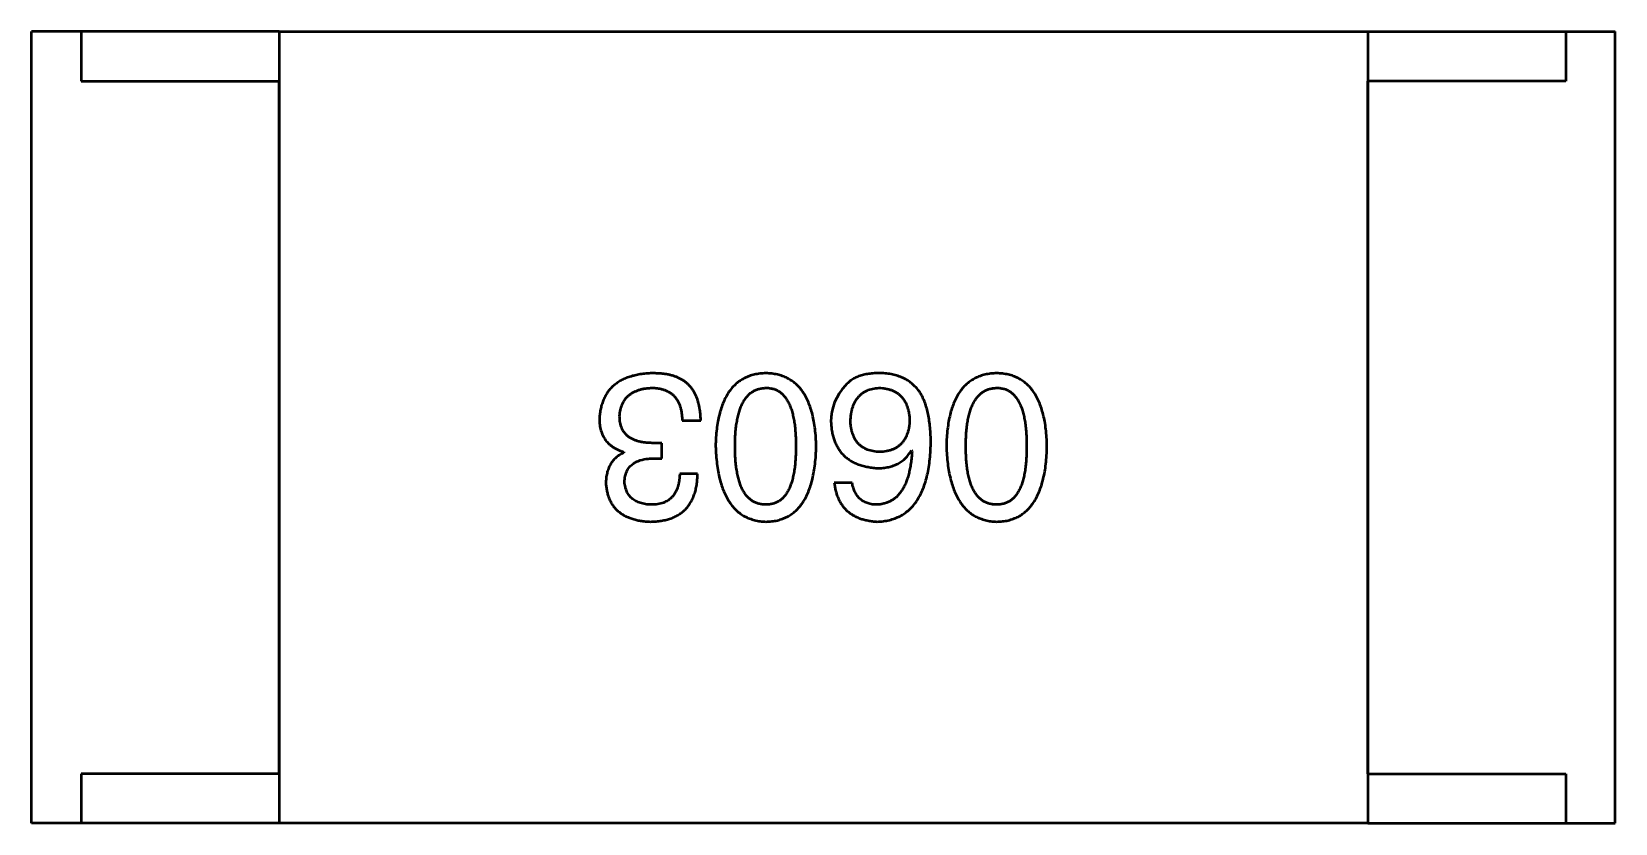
# Model space of a CAD drawing. Header units: millimetres. Extents: x 37 to 347, y 164 to 266.
# Drawn here: x 302.462 to 304.062, y 210.95 to 211.75 of the extents above; entities that cross this region are included whole.
import ezdxf

# ---------------------------------------------------------------- set-up
doc = ezdxf.new("R2010")
doc.units = ezdxf.units.MM
doc.header["$LTSCALE"] = 0.75
doc.layers.add('Visible', color=7, linetype='Continuous', lineweight=50)

msp = doc.modelspace()

# ---------------------------------------------------------------- linework, layer by layer
at = {"layer": 'Visible'}
for p, q in [((302.512, 211.7501), (302.462, 211.7501)), ((302.462, 210.9501), (302.462, 211.7501)), ((302.512, 211.7501), (302.512, 211.7001)), ((302.712, 211.7501), (302.512, 211.7501)), ((302.712, 211.7501), (303.812, 211.7501)), ((302.712, 211.7501), (302.712, 210.9501)), ((303.812, 211.7501), (304.012, 211.7501)), ((303.812, 211.7501), (303.812, 210.9501)), ((304.012, 211.7501), (304.012, 211.7001)), ((304.012, 211.7501), (304.062, 211.7501)), ((304.062, 210.9501), (304.062, 211.7501)), ((302.512, 211.7001), (302.712, 211.7001)), ((302.712, 211.0001), (302.712, 211.7001)), ((304.012, 211.7001), (303.812, 211.7001)), ((303.812, 211.0001), (303.812, 211.7001)), ((303.1192, 211.3573), (303.1381, 211.3573)), ((303.0988, 211.3344), (303.0897, 211.3344)), ((303.0988, 211.3188), (303.0988, 211.3344)), ((303.0602, 211.3254), (303.0602, 211.3246)), ((303.0889, 211.3188), (303.0988, 211.3188)), ((303.3508, 211.327), (303.3516, 211.3262)), ((303.1348, 211.3032), (303.1168, 211.3032)), ((303.2909, 211.2942), (303.2729, 211.2942)), ((302.512, 211.0001), (302.512, 210.9501)), ((302.712, 211.0001), (302.512, 211.0001)), ((303.812, 211.0001), (304.012, 211.0001)), ((304.012, 211.0001), (304.012, 210.9501)), ((302.512, 210.9501), (302.462, 210.9501)), ((302.712, 210.9501), (302.512, 210.9501)), ((303.812, 210.9501), (302.712, 210.9501)), ((303.812, 210.9501), (304.012, 210.9501)), ((304.012, 210.9501), (304.062, 210.9501))]:
    msp.add_line(p, q, dxfattribs=at)
msp.add_arc((303.3215, 211.3563), 0.0519, 135.691, 180.7052, dxfattribs=at)
for points, knots in [([(303.0889, 211.4049), (303.0869, 211.4048), (303.0829, 211.4046), (303.0771, 211.4039), (303.0716, 211.4028), (303.0666, 211.4015), (303.0619, 211.3998), (303.0576, 211.3977), (303.0537, 211.3954), (303.0501, 211.3927), (303.047, 211.3896), (303.0442, 211.3862), (303.0418, 211.3825), (303.0398, 211.3784), (303.0382, 211.374), (303.0369, 211.3693), (303.036, 211.3643), (303.0358, 211.3608), (303.0356, 211.359)], [0, 0, 0, 0, 0.078078, 0.151942, 0.221594, 0.28726, 0.350176, 0.409768, 0.467648, 0.523784, 0.578904, 0.634014, 0.689819, 0.746826, 0.805875, 0.867063, 0.931764, 1, 1, 1, 1]), ([(303.116, 211.4), (303.1151, 211.4004), (303.1134, 211.4012), (303.1105, 211.4022), (303.1075, 211.403), (303.1042, 211.4037), (303.1007, 211.4042), (303.097, 211.4046), (303.093, 211.4048), (303.0903, 211.4049), (303.0889, 211.4049)], [0, 0, 0, 0, 0.101955, 0.208983, 0.322698, 0.44339, 0.570851, 0.70629, 0.84885, 1, 1, 1, 1]), ([(303.1381, 211.3573), (303.138, 211.3587), (303.1379, 211.3613), (303.1376, 211.3651), (303.1371, 211.3688), (303.1364, 211.3723), (303.1356, 211.3756), (303.1347, 211.3787), (303.1335, 211.3816), (303.1322, 211.3844), (303.1307, 211.387), (303.1291, 211.3894), (303.1273, 211.3916), (303.1254, 211.3936), (303.1233, 211.3955), (303.121, 211.3972), (303.1186, 211.3987), (303.1168, 211.3995), (303.116, 211.4)], [0, 0, 0, 0, 0.078937, 0.154495, 0.226898, 0.296844, 0.363348, 0.427781, 0.48946, 0.549586, 0.607902, 0.664733, 0.720805, 0.776157, 0.831175, 0.886736, 0.943094, 1, 1, 1, 1]), ([(303.2039, 211.4049), (303.2019, 211.4048), (303.198, 211.4046), (303.1924, 211.4037), (303.1871, 211.4021), (303.1822, 211.4001), (303.1777, 211.3974), (303.1735, 211.3942), (303.1698, 211.3904), (303.1664, 211.386), (303.1634, 211.3811), (303.1608, 211.3756), (303.1586, 211.3696), (303.1567, 211.363), (303.1552, 211.3558), (303.1541, 211.3481), (303.1533, 211.3398), (303.1531, 211.3341), (303.153, 211.3311)], [0, 0, 0, 0, 0.059134, 0.115603, 0.169236, 0.221572, 0.273254, 0.32474, 0.377319, 0.431815, 0.488555, 0.548609, 0.612242, 0.680182, 0.75251, 0.829782, 0.91231, 1, 1, 1, 1]), ([(303.2547, 211.3311), (303.2546, 211.3341), (303.2544, 211.3398), (303.2536, 211.3481), (303.2525, 211.3558), (303.251, 211.363), (303.2491, 211.3696), (303.2469, 211.3756), (303.2443, 211.3811), (303.2413, 211.386), (303.2379, 211.3904), (303.2342, 211.3942), (303.23, 211.3974), (303.2255, 211.4001), (303.2206, 211.4021), (303.2154, 211.4037), (303.2097, 211.4046), (303.2058, 211.4048), (303.2039, 211.4049)], [0, 0, 0, 0, 0.087693, 0.170223, 0.247496, 0.319826, 0.387768, 0.451403, 0.511459, 0.568358, 0.622671, 0.675251, 0.726739, 0.778422, 0.830759, 0.884394, 0.940865, 1, 1, 1, 1]), ([(303.3212, 211.4049), (303.3191, 211.4049), (303.3151, 211.405), (303.3092, 211.4045), (303.3039, 211.4037), (303.299, 211.4023), (303.2946, 211.4006), (303.2907, 211.3984), (303.2872, 211.3958), (303.2853, 211.3936), (303.2844, 211.3926)], [0, 0, 0, 0, 0.156782, 0.301945, 0.436395, 0.561474, 0.678489, 0.78853, 0.894967, 1, 1, 1, 1]), ([(303.3598, 211.3852), (303.3587, 211.3867), (303.3565, 211.3897), (303.3525, 211.3936), (303.3483, 211.3969), (303.3436, 211.3997), (303.3386, 211.4019), (303.3331, 211.4034), (303.3273, 211.4045), (303.3233, 211.4048), (303.3212, 211.4049)], [0, 0, 0, 0, 0.125033, 0.246266, 0.36603, 0.485265, 0.606781, 0.732144, 0.862551, 1, 1, 1, 1]), ([(303.437, 211.4049), (303.435, 211.4048), (303.4311, 211.4046), (303.4255, 211.4037), (303.4203, 211.4021), (303.4154, 211.4001), (303.4108, 211.3974), (303.4067, 211.3942), (303.4029, 211.3904), (303.3996, 211.386), (303.3966, 211.3811), (303.394, 211.3756), (303.3917, 211.3696), (303.3899, 211.363), (303.3883, 211.3558), (303.3873, 211.3481), (303.3865, 211.3398), (303.3863, 211.3341), (303.3862, 211.3311)], [0, 0, 0, 0, 0.059134, 0.115603, 0.169236, 0.221572, 0.273254, 0.32474, 0.377319, 0.431815, 0.488555, 0.548609, 0.612242, 0.680182, 0.75251, 0.829782, 0.91231, 1, 1, 1, 1]), ([(303.4878, 211.3311), (303.4877, 211.3341), (303.4875, 211.3398), (303.4868, 211.3481), (303.4857, 211.3558), (303.4841, 211.363), (303.4823, 211.3696), (303.48, 211.3756), (303.4774, 211.3811), (303.4744, 211.386), (303.4711, 211.3904), (303.4673, 211.3942), (303.4632, 211.3974), (303.4587, 211.4001), (303.4538, 211.4021), (303.4485, 211.4037), (303.4429, 211.4046), (303.439, 211.4048), (303.437, 211.4049)], [0, 0, 0, 0, 0.087693, 0.170223, 0.247496, 0.319826, 0.387768, 0.451403, 0.511459, 0.568358, 0.622671, 0.675251, 0.726739, 0.778422, 0.830759, 0.884394, 0.940865, 1, 1, 1, 1]), ([(303.0561, 211.3614), (303.0562, 211.3625), (303.0564, 211.3647), (303.0569, 211.3678), (303.0577, 211.3707), (303.0587, 211.3734), (303.0599, 211.3759), (303.0613, 211.3782), (303.063, 211.3803), (303.0649, 211.3822), (303.067, 211.3839), (303.0694, 211.3854), (303.072, 211.3867), (303.0748, 211.3878), (303.0778, 211.3887), (303.081, 211.3894), (303.0845, 211.3899), (303.0869, 211.39), (303.0881, 211.3901)], [0, 0, 0, 0, 0.068514, 0.133941, 0.195994, 0.255362, 0.312994, 0.369441, 0.424687, 0.480522, 0.537148, 0.594801, 0.654411, 0.716817, 0.781981, 0.850498, 0.923306, 1, 1, 1, 1]), ([(303.0881, 211.3901), (303.0893, 211.3901), (303.0917, 211.3901), (303.0952, 211.3897), (303.0984, 211.389), (303.1014, 211.3881), (303.1042, 211.387), (303.1067, 211.3856), (303.109, 211.3839), (303.1111, 211.382), (303.1129, 211.3798), (303.1145, 211.3773), (303.1159, 211.3746), (303.1171, 211.3716), (303.118, 211.3684), (303.1186, 211.365), (303.1191, 211.3612), (303.1192, 211.3587), (303.1192, 211.3573)], [0, 0, 0, 0, 0.071272, 0.13882, 0.201858, 0.262757, 0.320043, 0.376709, 0.431462, 0.486034, 0.541209, 0.597703, 0.65589, 0.717768, 0.782056, 0.850407, 0.92277, 1, 1, 1, 1]), ([(303.1727, 211.3311), (303.1727, 211.3335), (303.1728, 211.338), (303.1731, 211.3446), (303.1737, 211.3508), (303.1746, 211.3565), (303.1757, 211.3618), (303.177, 211.3666), (303.1785, 211.371), (303.1804, 211.3749), (303.1825, 211.3784), (303.1848, 211.3815), (303.1873, 211.3841), (303.1902, 211.3862), (303.1932, 211.3879), (303.1966, 211.3891), (303.2001, 211.3899), (303.2026, 211.39), (303.2039, 211.3901)], [0, 0, 0, 0, 0.094834, 0.184067, 0.267029, 0.344713, 0.417334, 0.484367, 0.546941, 0.604717, 0.65953, 0.710539, 0.759381, 0.806382, 0.853027, 0.900623, 0.949121, 1, 1, 1, 1]), ([(303.2039, 211.3901), (303.2051, 211.3901), (303.2075, 211.39), (303.211, 211.3893), (303.2142, 211.3882), (303.2172, 211.3865), (303.2199, 211.3844), (303.2225, 211.3818), (303.2247, 211.3788), (303.2267, 211.3753), (303.2285, 211.3714), (303.23, 211.367), (303.2313, 211.3621), (303.2324, 211.3568), (303.2332, 211.351), (303.2337, 211.3448), (303.2341, 211.3381), (303.2342, 211.3335), (303.2342, 211.3311)], [0, 0, 0, 0, 0.049766, 0.097012, 0.143225, 0.188786, 0.235079, 0.282962, 0.333687, 0.387747, 0.445963, 0.508657, 0.576545, 0.649868, 0.72822, 0.812712, 0.903543, 1, 1, 1, 1]), ([(303.2893, 211.3565), (303.2894, 211.3578), (303.2895, 211.3603), (303.2901, 211.364), (303.2907, 211.3674), (303.2916, 211.3706), (303.2927, 211.3735), (303.294, 211.3762), (303.2955, 211.3787), (303.2972, 211.3809), (303.2991, 211.3829), (303.3012, 211.3847), (303.3035, 211.3862), (303.306, 211.3875), (303.3087, 211.3885), (303.3116, 211.3893), (303.3147, 211.3898), (303.3169, 211.39), (303.318, 211.3901)], [0, 0, 0, 0, 0.078863, 0.153308, 0.223539, 0.289857, 0.35341, 0.413572, 0.471721, 0.528235, 0.584279, 0.638781, 0.69466, 0.751251, 0.809198, 0.869697, 0.933318, 1, 1, 1, 1]), ([(303.318, 211.3901), (303.3192, 211.3901), (303.3215, 211.39), (303.3249, 211.3895), (303.328, 211.3888), (303.331, 211.3878), (303.3337, 211.3866), (303.3362, 211.3852), (303.3385, 211.3835), (303.3405, 211.3815), (303.3424, 211.3794), (303.344, 211.3769), (303.3455, 211.3743), (303.3466, 211.3713), (303.3476, 211.3682), (303.3483, 211.3648), (303.3489, 211.3612), (303.349, 211.3586), (303.3491, 211.3573)], [0, 0, 0, 0, 0.070403, 0.137196, 0.200053, 0.260887, 0.31876, 0.37535, 0.430743, 0.485927, 0.541678, 0.598832, 0.657726, 0.719441, 0.783504, 0.851852, 0.923533, 1, 1, 1, 1]), ([(303.3704, 211.3344), (303.3704, 211.337), (303.3704, 211.3422), (303.3698, 211.3497), (303.369, 211.3568), (303.3678, 211.3634), (303.3664, 211.3695), (303.3646, 211.3752), (303.3624, 211.3804), (303.3606, 211.3836), (303.3598, 211.3852)], [0, 0, 0, 0, 0.151498, 0.29521, 0.430242, 0.557137, 0.677306, 0.790845, 0.898111, 1, 1, 1, 1]), ([(303.4059, 211.3311), (303.4059, 211.3335), (303.4059, 211.338), (303.4063, 211.3446), (303.4069, 211.3508), (303.4077, 211.3565), (303.4088, 211.3618), (303.4101, 211.3666), (303.4117, 211.371), (303.4135, 211.3749), (303.4156, 211.3784), (303.4179, 211.3815), (303.4205, 211.3841), (303.4233, 211.3862), (303.4264, 211.3879), (303.4297, 211.3891), (303.4333, 211.3899), (303.4357, 211.39), (303.437, 211.3901)], [0, 0, 0, 0, 0.094834, 0.184067, 0.267029, 0.344713, 0.417334, 0.484367, 0.546941, 0.604717, 0.65953, 0.710539, 0.759381, 0.806382, 0.853027, 0.900623, 0.949121, 1, 1, 1, 1]), ([(303.437, 211.3901), (303.4382, 211.3901), (303.4406, 211.39), (303.4441, 211.3893), (303.4474, 211.3882), (303.4503, 211.3865), (303.4531, 211.3844), (303.4556, 211.3818), (303.4578, 211.3788), (303.4598, 211.3753), (303.4616, 211.3714), (303.4632, 211.367), (303.4644, 211.3621), (303.4655, 211.3568), (303.4663, 211.351), (303.4669, 211.3448), (303.4673, 211.3381), (303.4673, 211.3335), (303.4673, 211.3311)], [0, 0, 0, 0, 0.049766, 0.097012, 0.143225, 0.188786, 0.235079, 0.282962, 0.333687, 0.387747, 0.445963, 0.508657, 0.576545, 0.649868, 0.72822, 0.812712, 0.903543, 1, 1, 1, 1]), ([(303.0897, 211.3344), (303.0884, 211.3344), (303.0858, 211.3344), (303.0819, 211.3348), (303.0784, 211.3353), (303.0751, 211.336), (303.072, 211.337), (303.0693, 211.3381), (303.0668, 211.3395), (303.0645, 211.3411), (303.0625, 211.3429), (303.0608, 211.3449), (303.0593, 211.3472), (303.0582, 211.3496), (303.0573, 211.3523), (303.0566, 211.3551), (303.0562, 211.3582), (303.0561, 211.3603), (303.0561, 211.3614)], [0, 0, 0, 0, 0.082495, 0.159728, 0.232496, 0.300725, 0.365163, 0.425859, 0.483728, 0.538892, 0.592921, 0.646195, 0.699968, 0.754746, 0.811387, 0.870806, 0.933482, 1, 1, 1, 1]), ([(303.0356, 211.359), (303.0357, 211.3579), (303.0357, 211.3558), (303.036, 211.3528), (303.0364, 211.3498), (303.0372, 211.3471), (303.038, 211.3444), (303.039, 211.342), (303.0403, 211.3396), (303.0417, 211.3374), (303.0434, 211.3354), (303.0452, 211.3335), (303.0473, 211.3318), (303.0495, 211.3302), (303.0519, 211.3288), (303.0545, 211.3274), (303.0573, 211.3263), (303.0592, 211.3257), (303.0602, 211.3254)], [0, 0, 0, 0, 0.071215, 0.138707, 0.20396, 0.266995, 0.327734, 0.387609, 0.445602, 0.503345, 0.561136, 0.618597, 0.677672, 0.738255, 0.799989, 0.863961, 0.930555, 1, 1, 1, 1]), ([(303.2696, 211.3557), (303.2697, 211.3539), (303.2699, 211.3505), (303.2706, 211.3455), (303.2717, 211.3409), (303.273, 211.3365), (303.2748, 211.3325), (303.2769, 211.3288), (303.2793, 211.3253), (303.2821, 211.3222), (303.2852, 211.3195), (303.2886, 211.317), (303.2924, 211.3149), (303.2965, 211.3131), (303.301, 211.3115), (303.3058, 211.3104), (303.311, 211.3095), (303.3145, 211.3091), (303.3163, 211.309)], [0, 0, 0, 0, 0.071527, 0.139094, 0.20346, 0.264939, 0.323904, 0.381383, 0.437591, 0.493343, 0.549401, 0.606085, 0.664838, 0.725424, 0.788712, 0.855452, 0.925772, 1, 1, 1, 1]), ([(303.3188, 211.3254), (303.3177, 211.3254), (303.3155, 211.3255), (303.3123, 211.326), (303.3093, 211.3266), (303.3065, 211.3276), (303.3039, 211.3287), (303.3016, 211.3301), (303.2994, 211.3317), (303.2974, 211.3335), (303.2957, 211.3356), (303.2941, 211.3379), (303.2928, 211.3405), (303.2917, 211.3432), (303.2908, 211.3462), (303.29, 211.3495), (303.2895, 211.3529), (303.2894, 211.3553), (303.2893, 211.3565)], [0, 0, 0, 0, 0.069884, 0.136529, 0.199638, 0.259844, 0.317774, 0.374356, 0.430026, 0.485148, 0.5409, 0.597889, 0.657472, 0.718614, 0.783613, 0.85129, 0.923712, 1, 1, 1, 1]), ([(303.3491, 211.3573), (303.349, 211.3561), (303.3489, 211.3536), (303.3484, 211.3501), (303.3476, 211.3468), (303.3467, 211.3437), (303.3455, 211.3408), (303.3441, 211.3382), (303.3426, 211.3359), (303.3407, 211.3338), (303.3387, 211.3319), (303.3365, 211.3302), (303.3341, 211.3288), (303.3314, 211.3276), (303.3286, 211.3267), (303.3255, 211.326), (303.3222, 211.3255), (303.32, 211.3254), (303.3188, 211.3254)], [0, 0, 0, 0, 0.076072, 0.148369, 0.216753, 0.281358, 0.342792, 0.401604, 0.458929, 0.514444, 0.569818, 0.625343, 0.681554, 0.739608, 0.800134, 0.863477, 0.929547, 1, 1, 1, 1]), ([(303.153, 211.3311), (303.1532, 211.3281), (303.1534, 211.3222), (303.1543, 211.3138), (303.1555, 211.3059), (303.157, 211.2985), (303.1589, 211.2917), (303.1612, 211.2855), (303.1638, 211.2799), (303.1668, 211.2748), (303.1702, 211.2703), (303.1739, 211.2663), (303.178, 211.2629), (303.1825, 211.2601), (303.1873, 211.258), (303.1925, 211.2563), (303.1981, 211.2552), (303.2019, 211.255), (303.2039, 211.2549)], [0, 0, 0, 0, 0.088475, 0.171606, 0.249595, 0.322626, 0.391327, 0.455765, 0.516374, 0.573675, 0.628522, 0.681161, 0.732559, 0.783563, 0.83504, 0.887639, 0.942585, 1, 1, 1, 1]), ([(303.2039, 211.2721), (303.2026, 211.2721), (303.2001, 211.2722), (303.1966, 211.2729), (303.1932, 211.2741), (303.1902, 211.2757), (303.1874, 211.2778), (303.1848, 211.2804), (303.1825, 211.2834), (303.1804, 211.2869), (303.1786, 211.2908), (303.177, 211.2952), (303.1757, 211.3001), (303.1746, 211.3054), (303.1737, 211.3112), (303.1731, 211.3174), (303.1728, 211.3241), (303.1727, 211.3287), (303.1727, 211.3311)], [0, 0, 0, 0, 0.050604, 0.098688, 0.145699, 0.191791, 0.238625, 0.286717, 0.337546, 0.391814, 0.449755, 0.512106, 0.579685, 0.652048, 0.730262, 0.814146, 0.904281, 1, 1, 1, 1]), ([(303.2039, 211.2549), (303.2058, 211.255), (303.2097, 211.2551), (303.2154, 211.2561), (303.2206, 211.2577), (303.2255, 211.2598), (303.23, 211.2626), (303.2342, 211.2659), (303.2379, 211.2699), (303.2413, 211.2744), (303.2443, 211.2795), (303.2469, 211.2851), (303.2491, 211.2914), (303.251, 211.2982), (303.2525, 211.3056), (303.2536, 211.3136), (303.2544, 211.3222), (303.2546, 211.3281), (303.2547, 211.3311)], [0, 0, 0, 0, 0.057911, 0.113262, 0.165956, 0.217443, 0.268511, 0.319665, 0.372, 0.426129, 0.483365, 0.543779, 0.607756, 0.676562, 0.749704, 0.827713, 0.911177, 1, 1, 1, 1]), ([(303.2342, 211.3311), (303.2342, 211.3287), (303.2341, 211.3241), (303.2337, 211.3174), (303.2332, 211.3112), (303.2324, 211.3054), (303.2313, 211.3001), (303.23, 211.2952), (303.2285, 211.2908), (303.2267, 211.2869), (303.2247, 211.2834), (303.2225, 211.2804), (303.2199, 211.2778), (303.2172, 211.2757), (303.2142, 211.2741), (303.211, 211.2729), (303.2075, 211.2722), (303.2051, 211.2721), (303.2039, 211.2721)], [0, 0, 0, 0, 0.096452, 0.187278, 0.271765, 0.350519, 0.423437, 0.491321, 0.554011, 0.612224, 0.666281, 0.717003, 0.764884, 0.811423, 0.856783, 0.902993, 0.950236, 1, 1, 1, 1]), ([(303.3163, 211.2549), (303.3184, 211.255), (303.3226, 211.2553), (303.3286, 211.2564), (303.3342, 211.2581), (303.3394, 211.2604), (303.3442, 211.2632), (303.3486, 211.2668), (303.3527, 211.2709), (303.3562, 211.2756), (303.3594, 211.2809), (303.3622, 211.2868), (303.3646, 211.2933), (303.3665, 211.3004), (303.3682, 211.308), (303.3693, 211.3163), (303.3701, 211.3251), (303.3703, 211.3312), (303.3704, 211.3344)], [0, 0, 0, 0, 0.058957, 0.115262, 0.16907, 0.221312, 0.273147, 0.324961, 0.377649, 0.432026, 0.488925, 0.549039, 0.612912, 0.680653, 0.753056, 0.830314, 0.912483, 1, 1, 1, 1]), ([(303.3862, 211.3311), (303.3863, 211.3281), (303.3866, 211.3222), (303.3874, 211.3138), (303.3886, 211.3059), (303.3902, 211.2985), (303.3921, 211.2917), (303.3943, 211.2855), (303.397, 211.2799), (303.4, 211.2748), (303.4034, 211.2703), (303.4071, 211.2663), (303.4112, 211.2629), (303.4157, 211.2601), (303.4205, 211.258), (303.4257, 211.2563), (303.4312, 211.2552), (303.435, 211.255), (303.437, 211.2549)], [0, 0, 0, 0, 0.088475, 0.171606, 0.249595, 0.322626, 0.391327, 0.455765, 0.516374, 0.573675, 0.628522, 0.681161, 0.732559, 0.783563, 0.83504, 0.887639, 0.942585, 1, 1, 1, 1]), ([(303.437, 211.2721), (303.4357, 211.2721), (303.4333, 211.2722), (303.4297, 211.2729), (303.4264, 211.2741), (303.4233, 211.2757), (303.4205, 211.2778), (303.4179, 211.2804), (303.4156, 211.2834), (303.4135, 211.2869), (303.4117, 211.2908), (303.4101, 211.2952), (303.4088, 211.3001), (303.4077, 211.3054), (303.4069, 211.3112), (303.4063, 211.3174), (303.4059, 211.3241), (303.4059, 211.3287), (303.4059, 211.3311)], [0, 0, 0, 0, 0.050604, 0.098688, 0.145699, 0.191791, 0.238625, 0.286717, 0.337546, 0.391814, 0.449755, 0.512106, 0.579685, 0.652048, 0.730262, 0.814146, 0.904281, 1, 1, 1, 1]), ([(303.437, 211.2549), (303.439, 211.255), (303.4429, 211.2551), (303.4485, 211.2561), (303.4538, 211.2577), (303.4587, 211.2598), (303.4632, 211.2626), (303.4673, 211.2659), (303.4711, 211.2699), (303.4744, 211.2744), (303.4774, 211.2795), (303.48, 211.2851), (303.4823, 211.2914), (303.4841, 211.2982), (303.4857, 211.3056), (303.4868, 211.3136), (303.4875, 211.3222), (303.4877, 211.3281), (303.4878, 211.3311)], [0, 0, 0, 0, 0.057911, 0.113262, 0.165956, 0.217443, 0.268511, 0.319665, 0.372, 0.426129, 0.483365, 0.543779, 0.607756, 0.676562, 0.749704, 0.827713, 0.911177, 1, 1, 1, 1]), ([(303.4673, 211.3311), (303.4673, 211.3287), (303.4673, 211.3241), (303.4669, 211.3174), (303.4663, 211.3112), (303.4655, 211.3054), (303.4644, 211.3001), (303.4632, 211.2952), (303.4616, 211.2908), (303.4598, 211.2869), (303.4578, 211.2834), (303.4556, 211.2804), (303.4531, 211.2778), (303.4503, 211.2757), (303.4473, 211.2741), (303.4441, 211.2729), (303.4406, 211.2722), (303.4382, 211.2721), (303.437, 211.2721)], [0, 0, 0, 0, 0.096452, 0.187278, 0.271765, 0.350519, 0.423437, 0.491321, 0.554011, 0.612224, 0.666281, 0.717003, 0.764884, 0.811423, 0.856783, 0.902993, 0.950236, 1, 1, 1, 1]), ([(303.0602, 211.3246), (303.0588, 211.3238), (303.056, 211.3224), (303.0523, 211.3197), (303.0491, 211.3164), (303.0466, 211.3127), (303.0446, 211.3085), (303.0432, 211.3039), (303.0423, 211.2988), (303.0422, 211.2952), (303.0422, 211.2934)], [0, 0, 0, 0, 0.125227, 0.244792, 0.361427, 0.478215, 0.59667, 0.722058, 0.856314, 1, 1, 1, 1]), ([(303.061, 211.295), (303.0612, 211.2968), (303.0613, 211.2988), (303.0623, 211.3036), (303.0631, 211.3054), (303.0646, 211.3082), (303.066, 211.3104), (303.0706, 211.3143), (303.073, 211.3155), (303.0802, 211.3184), (303.0864, 211.3187), (303.0889, 211.3188)], [0.000001, 0.000001, 0.000001, 0.000001, 0.000529469, 0.000529469, 0.001127239, 0.001127239, 0.001835181, 0.001835181, 0.002488358, 0.002488358, 0.00458577, 0.00458577, 0.00458577, 0.00458577]), ([(303.3163, 211.309), (303.3183, 211.309), (303.3221, 211.3091), (303.3276, 211.31), (303.3326, 211.3114), (303.3372, 211.3133), (303.3414, 211.3159), (303.345, 211.319), (303.3482, 211.3228), (303.3499, 211.3256), (303.3508, 211.327)], [0, 0, 0, 0, 0.144617, 0.279572, 0.40596, 0.526097, 0.64389, 0.760003, 0.877724, 1, 1, 1, 1]), ([(303.3516, 211.3262), (303.3514, 211.3241), (303.3511, 211.32), (303.3504, 211.314), (303.3494, 211.3084), (303.3482, 211.3032), (303.3468, 211.2984), (303.3452, 211.294), (303.3433, 211.29), (303.3412, 211.2864), (303.3389, 211.2833), (303.3364, 211.2804), (303.3336, 211.278), (303.3305, 211.2761), (303.3273, 211.2744), (303.3238, 211.2733), (303.3202, 211.2724), (303.3176, 211.2722), (303.3163, 211.2721)], [0, 0, 0, 0, 0.089218, 0.173709, 0.252753, 0.326963, 0.397099, 0.462534, 0.524018, 0.582178, 0.637235, 0.689955, 0.741228, 0.791618, 0.841661, 0.892925, 0.945259, 1, 1, 1, 1]), ([(303.0873, 211.2549), (303.0892, 211.2549), (303.0928, 211.2551), (303.0981, 211.2558), (303.1031, 211.2567), (303.1077, 211.2581), (303.112, 211.2599), (303.1159, 211.262), (303.1194, 211.2645), (303.1226, 211.2673), (303.1254, 211.2705), (303.1278, 211.2742), (303.1299, 211.2781), (303.1316, 211.2824), (303.133, 211.2871), (303.134, 211.2922), (303.1346, 211.2976), (303.1348, 211.3013), (303.1348, 211.3032)], [0, 0, 0, 0, 0.073232, 0.142595, 0.207997, 0.270074, 0.329156, 0.386529, 0.441846, 0.496976, 0.551877, 0.607941, 0.665637, 0.725446, 0.788542, 0.855101, 0.925196, 1, 1, 1, 1]), ([(303.1168, 211.3032), (303.1167, 211.302), (303.1166, 211.2995), (303.1162, 211.296), (303.1156, 211.2927), (303.1147, 211.2897), (303.1137, 211.2868), (303.1124, 211.2843), (303.1109, 211.2819), (303.1093, 211.2799), (303.1073, 211.278), (303.1052, 211.2764), (303.1029, 211.2751), (303.1003, 211.274), (303.0976, 211.2731), (303.0946, 211.2725), (303.0914, 211.2722), (303.0892, 211.2721), (303.0881, 211.2721)], [0, 0, 0, 0, 0.078134, 0.15164, 0.221358, 0.286689, 0.348614, 0.407697, 0.464247, 0.520153, 0.574432, 0.629291, 0.684538, 0.742032, 0.801329, 0.863637, 0.930123, 1, 1, 1, 1]), ([(303.0422, 211.2934), (303.0423, 211.2919), (303.0426, 211.289), (303.0434, 211.2848), (303.0445, 211.2808), (303.0458, 211.2772), (303.0476, 211.2738), (303.0496, 211.2707), (303.052, 211.2678), (303.0547, 211.2653), (303.0577, 211.263), (303.061, 211.261), (303.0646, 211.2593), (303.0685, 211.2579), (303.0728, 211.2566), (303.0773, 211.2558), (303.0822, 211.2551), (303.0856, 211.255), (303.0873, 211.2549)], [0, 0, 0, 0, 0.067521, 0.132139, 0.193339, 0.252064, 0.309083, 0.364848, 0.420021, 0.475612, 0.532002, 0.589602, 0.649896, 0.712634, 0.778603, 0.848416, 0.922155, 1, 1, 1, 1]), ([(303.0881, 211.2721), (303.0871, 211.2721), (303.0851, 211.2722), (303.0822, 211.2726), (303.0794, 211.2731), (303.0769, 211.2738), (303.0745, 211.2746), (303.0724, 211.2757), (303.0704, 211.2768), (303.0686, 211.2782), (303.067, 211.2797), (303.0656, 211.2814), (303.0643, 211.2833), (303.0633, 211.2853), (303.0625, 211.2875), (303.0618, 211.2899), (303.0613, 211.2924), (303.0611, 211.2942), (303.061, 211.295)], [0, 0, 0, 0, 0.078051, 0.151197, 0.220412, 0.286742, 0.34933, 0.409464, 0.467368, 0.52298, 0.578639, 0.633998, 0.690142, 0.746855, 0.805868, 0.867776, 0.932345, 1, 1, 1, 1]), ([(303.2729, 211.2942), (303.2731, 211.2927), (303.2734, 211.2898), (303.2744, 211.2856), (303.2756, 211.2816), (303.2771, 211.2779), (303.2788, 211.2745), (303.2809, 211.2714), (303.2832, 211.2685), (303.2857, 211.2659), (303.2886, 211.2636), (303.2918, 211.2615), (303.2952, 211.2597), (303.2989, 211.2582), (303.3029, 211.2569), (303.3071, 211.256), (303.3116, 211.2553), (303.3147, 211.255), (303.3163, 211.2549)], [0, 0, 0, 0, 0.06947, 0.136096, 0.199592, 0.260665, 0.319672, 0.377156, 0.433415, 0.489984, 0.546535, 0.604276, 0.663499, 0.725182, 0.788953, 0.855683, 0.926216, 1, 1, 1, 1]), ([(303.3163, 211.2721), (303.3146, 211.2721), (303.3114, 211.2722), (303.3068, 211.2733), (303.3027, 211.2751), (303.2992, 211.2775), (303.2963, 211.2807), (303.2939, 211.2846), (303.292, 211.2892), (303.2913, 211.2925), (303.2909, 211.2942)], [0, 0, 0, 0, 0.136586, 0.261496, 0.378089, 0.490612, 0.605522, 0.725767, 0.8561, 1, 1, 1, 1])]:
    msp.add_open_spline(points, degree=3, knots=knots, dxfattribs=at)

doc.saveas('drawing.dxf')
